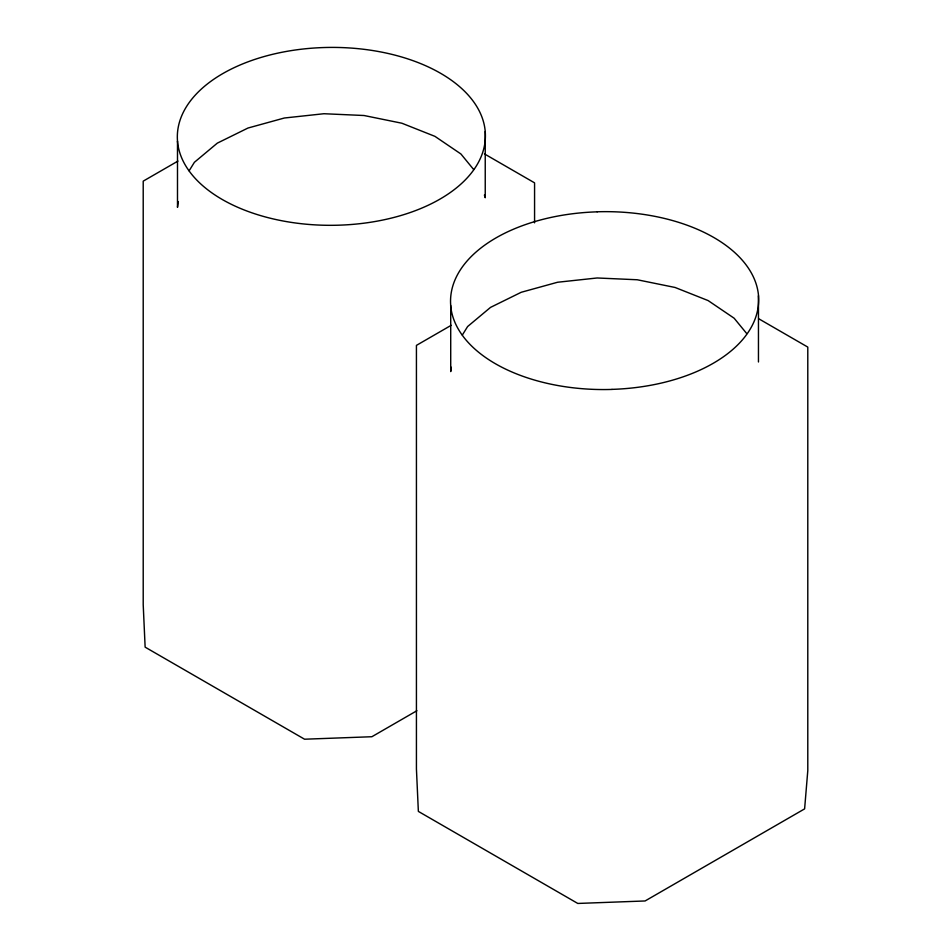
<?xml version="1.0" encoding="UTF-8"?>
<svg xmlns="http://www.w3.org/2000/svg" width="951" height="951" viewBox="0 0 951 951"><rect width="100%" height="100%" fill="white"/><g stroke="black" fill="none" stroke-linecap="round" stroke-linejoin="round"><path stroke-width="1.43" d="M178.324 201.564L177.492 207.354L177.492 141.164A153.075 88.384 0 0 0 338.794 225.185A155.037 89.513 0 0 0 485.224 131.559M451.333 367.252L450.715 371.591L450.715 305.414A155.037 89.513 0 0 1 597.169 211.835M189.118 170.811L194.396 162.3L217.315 143.137L247.997 128.028L284.373 118.007L323.946 113.728L364.019 115.511L401.881 123.226L434.928 136.35L460.914 153.979L473.562 169.409M462.329 335.061L467.619 326.538L490.526 307.387L521.219 292.278L557.595 282.245L597.157 277.977L637.241 279.76L675.091 287.475L708.138 300.587L734.136 318.216L746.785 333.646M177.944 161.088L143.209 181.142L143.209 604.705L145.134 647.155L304.57 739.212L371.877 736.728L416.895 710.73M451.166 325.325L416.431 345.379L416.431 768.955L418.357 811.405L577.792 903.45L645.087 900.966L804.617 808.873L807.791 770.655L807.791 347.091L758.934 318.882M484.428 153.896L534.569 182.854L534.569 222.843M484.404 195.062L485.236 197.737L485.236 131.559A153.075 88.384 0 0 0 323.946 47.538A155.037 89.513 0 0 0 177.504 141.164M758.458 361.986L758.458 295.797A155.037 89.513 0 0 1 612.004 389.375M612.004 389.423A153.075 88.384 0 0 1 450.643 305.414M597.157 211.788A153.075 88.384 0 0 1 758.529 295.797"/></g></svg>
